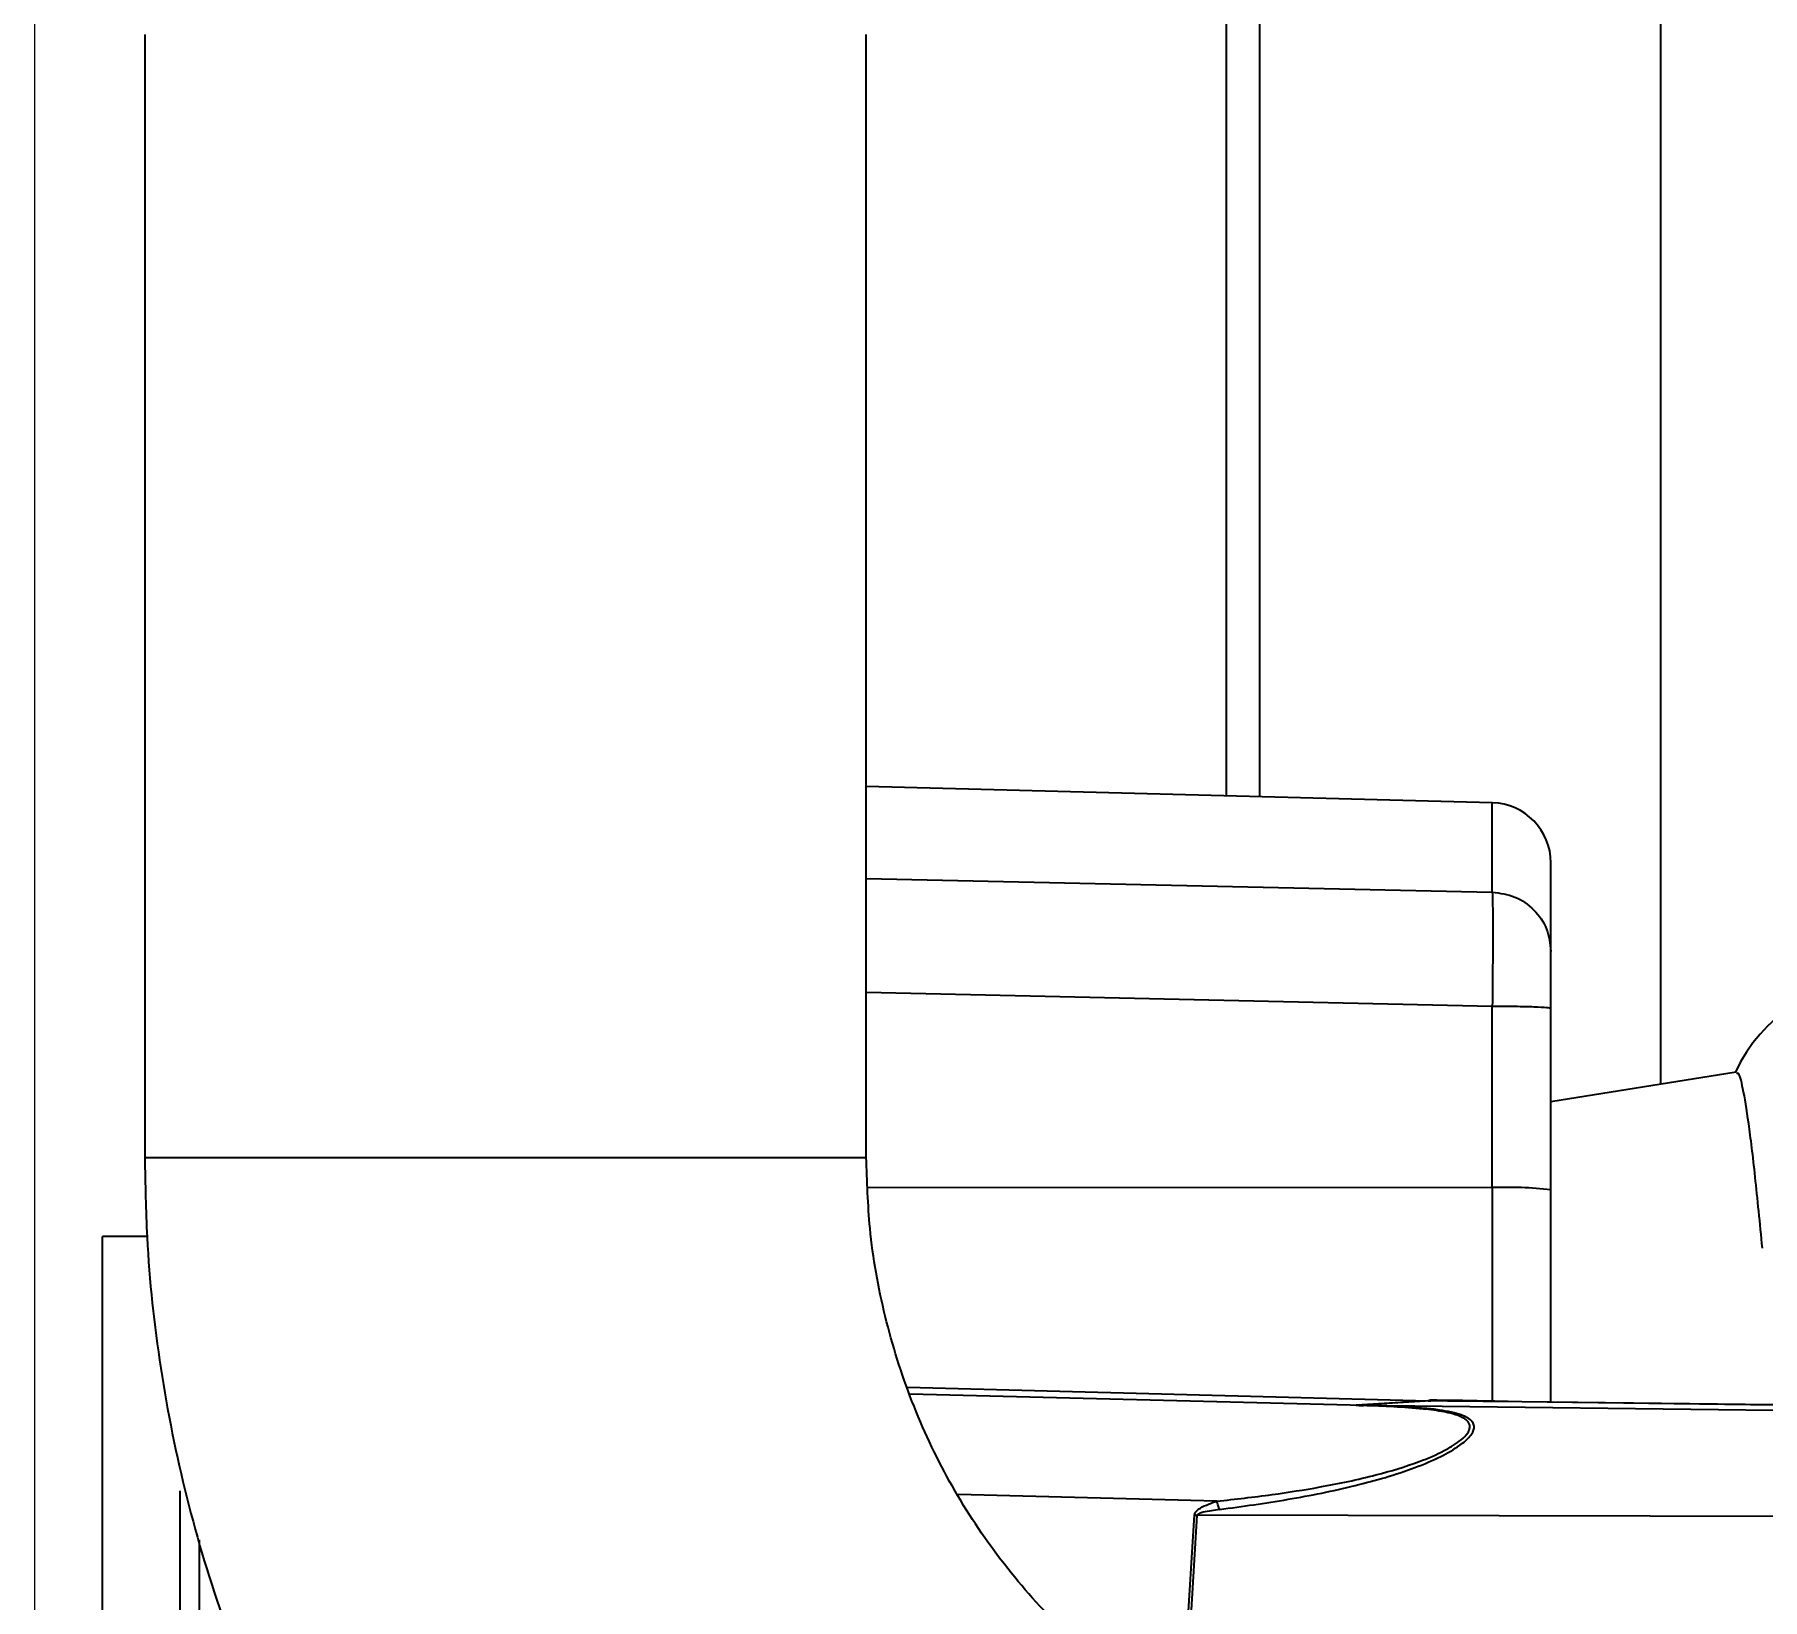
# Model space of a CAD drawing. Header units: millimetres. Extents: x 15 to 415, y 5 to 292.
# Drawn here: x 211.56 to 223.88, y 158.94 to 170.09 of the extents above; entities that cross this region are included whole.
import ezdxf

# ---------------------------------------------------------------- set-up
doc = ezdxf.new("R2010")
doc.units = ezdxf.units.MM
doc.styles.add('SLDTEXTSTYLE0', font='TXT', dxfattribs={"width": 0.75})
doc.dimstyles.new('SLDDIMSTYLE0', dxfattribs={"dimtxt": 3.5, "dimasz": 3.302, "dimexe": 0, "dimexo": 0.0625, "dimgap": 0.875, "dimtad": 1, "dimlfac": 3.5, "dimrnd": 1e-09, "dimzin": 12, "dimdsep": 46, "dimtxsty": 'SLDTEXTSTYLE0', "dimsah": 1, "dimcen": 0.09, "dimadec": 0, "dimazin": 3, "dimtfac": 1, "dimtofl": 0, "dimtmove": 0, "dimatfit": 3, "dimfxl": 0, "dimfrac": 2, "dimtolj": 1, "dimtzin": 12, "dimarcsym": 0})

# ---------------------------------------------------------------- blocks, each defined once
blk = doc.blocks.new('_D_7')
at = {"color": 7, "linetype": 'Continuous', "lineweight": 18}
for p, q in [((211.563, 172.946), (211.563, 106.82)), ((252.057, 125.011), (252.057, 106.82)), ((252.057, 107.82), (211.563, 107.82))]:
    blk.add_line(p, q, dxfattribs=at)
for points in [[(211.563, 107.82), (214.865, 107.312), (214.865, 108.328)], [(252.057, 107.82), (248.755, 108.328), (248.755, 107.312)]]:
    blk.add_solid(points, dxfattribs=at)
at = {"color": 7, "linetype": 'Continuous', "lineweight": 18, "insert": (225.917, 112.331), "char_height": 3.5, "attachment_point": 1, "style": 'SLDTEXTSTYLE0'}
blk.add_mtext('160', dxfattribs=at)

msp = doc.modelspace()

# ---------------------------------------------------------------- linework, layer by layer
at = {"color": 7, "linetype": 'Continuous', "lineweight": 25}
for p, q in [((223.1538, 162.6108), (223.1538, 175.2544)), ((220.2967, 164.6591), (220.2967, 175.1267)), ((220.0567, 173.9399), (220.0567, 164.6654)), ((212.3489, 170.0888), (212.3489, 162.0888)), ((217.4918, 162.0888), (217.4918, 170.0888)), ((221.9536, 164.6158), (217.4918, 164.7326)), ((221.9536, 161.8737), (221.9536, 163.1647)), ((222.371, 161.8588), (222.371, 163.1498)), ((223.6915, 162.6969), (222.371, 162.4856)), ((221.9536, 161.8737), (221.9536, 160.3516)), ((212.365, 161.5244), (212.0467, 161.5244)), ((212.0467, 156.355), (212.0467, 161.5244)), ((221.496, 160.3547), (220.9861, 160.3248)), ((221.516, 160.3541), (221.0061, 160.3242)), ((221.5125, 160.3591), (221.496, 160.3547)), ((221.496, 160.3547), (221.516, 160.3541)), ((220.9861, 160.3248), (221.0061, 160.3242)), ((221.0061, 160.3242), (227.7424, 160.2419)), ((221.0547, 160.3223), (221.0348, 160.321)), ((221.9536, 160.3516), (221.9667, 160.3513)), ((221.9536, 160.3516), (221.9549, 160.3512)), ((222.1644, 160.3484), (221.9717, 160.3513)), ((222.1644, 160.3484), (221.9736, 160.3498)), ((227.7424, 160.276), (222.1644, 160.3484)), ((227.7548, 160.2759), (222.1645, 160.3485)), ((227.7424, 159.5234), (219.8509, 159.54))]:
    msp.add_line(p, q, dxfattribs=at)
at = {"color": 8, "linetype": 'Continuous', "lineweight": 25}
for p, q in [((221.9536, 163.9789), (221.9536, 164.6158)), ((217.4918, 164.0772), (221.9536, 163.9789)), ((221.9536, 163.1647), (217.4918, 163.2633)), ((212.3489, 162.0888), (217.4073, 162.0888)), ((217.4073, 162.0888), (217.4918, 162.0888)), ((217.5029, 161.8778), (221.9536, 161.8737)), ((217.7858, 160.4518), (221.496, 160.3547)), ((221.0348, 160.321), (217.8011, 160.4033)), ((221.663, 160.3571), (221.5125, 160.3591)), ((222.1645, 160.3485), (222.1644, 160.3484)), ((219.9903, 159.6394), (218.1463, 159.687)), ((219.7409, 158.0894), (219.831, 159.5416)), ((219.7601, 158.077), (219.8509, 159.54)), ((212.7399, 144.7249), (212.7399, 159.3648))]:
    msp.add_line(p, q, dxfattribs=at)
at = {"color": 7, "linetype": 'Continuous', "lineweight": 25}
for centre, radius, start, end in [((221.9424, 164.1873), 0.4286, 360, 88.5), ((224.7236, 162.2154), 1.1429, 91, 155.12442), ((222.0561, 158.9), 2.9754, 83.92404, 91.97244)]:
    msp.add_arc(centre, radius, start, end, dxfattribs=at)
for points, knots in [([(222.371, 163.5569), (222.371, 163.7403), (222.371, 164.1079), (222.371, 164.1608), (222.371, 164.1873)], [0, 0, 0, 0, 0.4990668, 1, 1, 1, 1]), ([(221.9536, 163.9789), (221.9546, 163.9526), (221.9564, 163.9001), (221.9571, 163.7071), (221.9564, 163.4557), (221.9546, 163.2617), (221.9536, 163.1647)], [0, 0, 0, 0, 0.2499863, 0.5000074, 0.7500245, 1, 1, 1, 1]), ([(222.371, 163.1498), (222.371, 163.1983), (222.371, 163.2953), (222.371, 163.4211), (222.371, 163.5175), (222.371, 163.5437), (222.371, 163.5569)], [0, 0, 0, 0, 0.2499834, 0.4999386, 0.7499431, 1, 1, 1, 1]), ([(223.879, 161.4421), (223.8614, 161.6198), (223.8263, 161.9753), (223.7802, 162.3515), (223.7399, 162.5928), (223.7113, 162.702), (223.6978, 162.6861), (223.694, 162.6815)], [0, 0, 0, 0, 0.2293145, 0.4588366, 0.688589, 0.9108522, 1, 1, 1, 1]), ([(212.3489, 162.0888), (212.3521, 161.8992), (212.3607, 161.3966), (212.4491, 160.5842), (212.6337, 159.6628), (212.9057, 158.7638), (213.2608, 157.8958), (213.6963, 157.067), (214.2079, 156.2851), (214.7908, 155.5577), (215.4394, 154.8915), (216.1477, 154.2928), (216.9088, 153.7672), (217.7157, 153.3194), (218.5605, 152.9538), (219.4355, 152.6732), (220.3323, 152.4818), (221.1336, 152.3876), (221.6335, 152.3782), (221.8285, 152.3745)], [0, 0, 0, 0, 0.03739986, 0.09916033, 0.16094115, 0.22271708, 0.28447818, 0.34621467, 0.40791715, 0.46957702, 0.53118678, 0.59274052, 0.65423431, 0.71566651, 0.77703809, 0.83835267, 0.89961651, 0.9608383, 1, 1, 1, 1]), ([(221.8285, 157.5174), (221.7449, 157.5189), (221.4583, 157.5243), (220.9711, 157.5929), (220.3817, 157.7633), (219.8206, 158.0203), (219.2995, 158.3573), (218.8288, 158.7674), (218.4177, 159.2421), (218.0742, 159.7718), (217.8042, 160.3458), (217.6143, 160.9528), (217.5088, 161.5386), (217.497, 161.9199), (217.4918, 162.0888)], [0, 0, 0, 0, 0.03748326, 0.12840135, 0.21927696, 0.30984957, 0.39997181, 0.48956417, 0.57861124, 0.667147, 0.75523737, 0.84296556, 0.93042223, 1, 1, 1, 1]), ([(222.371, 160.3458), (222.371, 160.4341), (222.371, 160.6604), (222.371, 161.2003), (222.371, 161.6435), (222.371, 161.8588)], [0, 0, 0, 0, 0.2473312, 0.6343132, 1, 1, 1, 1]), ([(221.9717, 160.3513), (221.844, 160.3531), (221.7046, 160.3551), (221.5586, 160.358), (221.5333, 160.3585), (221.5196, 160.3589), (221.5125, 160.3591)], [0, 0, 0, 0, 0.8343968, 0.9106863, 0.9535261, 1, 1, 1, 1]), ([(221.9549, 160.3512), (221.8353, 160.3534), (221.7028, 160.3558), (221.5632, 160.3582), (221.5353, 160.3587), (221.5203, 160.3589), (221.5125, 160.3591)], [0, 0, 0, 0, 0.8104594, 0.8979814, 0.9469366, 1, 1, 1, 1]), ([(221.9736, 160.3498), (221.8608, 160.351), (221.7187, 160.3525), (221.5693, 160.3539), (221.5306, 160.3541), (221.5202, 160.3541), (221.5174, 160.3541), (221.5164, 160.3541), (221.5161, 160.3541), (221.516, 160.3541)], [0, 0, 0, 0, 0.7350045, 0.9252069, 0.9764033, 0.991351, 0.996358, 0.9983249, 1, 1, 1, 1]), ([(221.9536, 160.3516), (221.8584, 160.3537), (221.7612, 160.3559), (221.665, 160.3571), (221.663, 160.3571)], [0, 0, 0, 0, 0.9784857, 1, 1, 1, 1]), ([(219.9903, 159.6394), (220.1216, 159.6543), (220.368, 159.6822), (220.7473, 159.7418), (221.1003, 159.8155), (221.3977, 159.9043), (221.5804, 159.9815), (221.677, 160.0362), (221.7368, 160.0786), (221.7756, 160.1179), (221.7918, 160.1518), (221.7946, 160.175), (221.7883, 160.1964), (221.7726, 160.2158), (221.7478, 160.2331), (221.6972, 160.2562), (221.602, 160.2795), (221.3777, 160.3082), (221.1793, 160.3156), (221.0348, 160.321)], [0, 0, 0, 0, 0.1343989, 0.252129, 0.3909691, 0.5023184, 0.5717903, 0.6008706, 0.6266966, 0.6591832, 0.673798, 0.6879812, 0.7021284, 0.7167087, 0.7323136, 0.7494287, 0.7942241, 0.8501169, 1, 1, 1, 1]), ([(220.0103, 159.5804), (220.173, 159.603), (220.4975, 159.6478), (220.9646, 159.7418), (221.3313, 159.847), (221.5787, 159.9506), (221.7135, 160.0274), (221.7867, 160.0895), (221.8156, 160.1321), (221.8252, 160.1617), (221.8224, 160.1898), (221.7985, 160.2253), (221.7419, 160.2539), (221.6607, 160.2756), (221.5739, 160.2905), (221.3763, 160.3125), (221.1969, 160.318), (221.0547, 160.3223)], [0, 0, 0, 0, 0.1636244, 0.3262542, 0.4754705, 0.5454163, 0.6024007, 0.6428062, 0.6604434, 0.6771684, 0.6950384, 0.7132008, 0.7542317, 0.7833226, 0.8166572, 0.8547271, 1, 1, 1, 1]), ([(220.9861, 160.3248), (220.9852, 160.3248), (220.9833, 160.3246), (220.9834, 160.3243), (220.986, 160.3239), (220.9933, 160.3232), (221.0094, 160.3222), (221.0256, 160.3215), (221.0348, 160.321)], [0, 0, 0, 0, 0.0986166, 0.1938753, 0.2924667, 0.4004635, 0.6613072, 1, 1, 1, 1]), ([(221.0061, 160.3242), (221.0055, 160.3242), (221.0045, 160.3242), (221.0035, 160.3241), (221.0031, 160.3241), (221.0035, 160.324), (221.0044, 160.3239), (221.0067, 160.3238), (221.022, 160.3231), (221.0394, 160.3227), (221.0547, 160.3223)], [0, 0, 0, 0, 0.0367165, 0.0680987, 0.0963926, 0.124592, 0.1557179, 0.1920688, 0.2855737, 1, 1, 1, 1]), ([(221.9723, 160.3508), (221.9694, 160.3509), (221.9636, 160.351), (221.9578, 160.3511), (221.9549, 160.3512)], [0, 0, 0, 0, 0.5014289, 1, 1, 1, 1]), ([(221.9736, 160.3498), (221.9733, 160.35), (221.9727, 160.3504), (221.9721, 160.351), (221.9717, 160.3513)], [0, 0, 0, 0, 0.5, 1, 1, 1, 1]), ([(212.5996, 159.7135), (212.5996, 158.4761), (212.5996, 155.9967), (212.5996, 152.2317), (212.5996, 148.4666), (212.5996, 145.9872), (212.5996, 144.7499)], [0, 0, 0, 0, 0.24951746, 0.5, 0.75048254, 1, 1, 1, 1]), ([(219.831, 159.5416), (219.8319, 159.5458), (219.8338, 159.5548), (219.8471, 159.5731), (219.8965, 159.6088), (219.9497, 159.6261), (219.9903, 159.6394)], [0, 0, 0, 0, 0.0664618, 0.1429839, 0.3450481, 1, 1, 1, 1]), ([(220.0103, 159.5804), (219.9709, 159.5752), (219.921, 159.5685), (219.8689, 159.5541), (219.8558, 159.5467), (219.852, 159.5428), (219.8513, 159.5409), (219.8509, 159.54)], [0, 0, 0, 0, 0.7126757, 0.9047053, 0.9623576, 0.983083, 1, 1, 1, 1])]:
    msp.add_open_spline(points, degree=3, knots=knots, dxfattribs=at)
for points in [[(221.9536, 163.9789), (222.0087, 163.9714), (222.1188, 163.9563), (222.2563, 163.8581), (222.3523, 163.7201), (222.3648, 163.6113), (222.371, 163.5569)], [(222.371, 163.1498), (222.3648, 163.1517), (222.3523, 163.1555), (222.2563, 163.1604), (222.1188, 163.1639), (222.0087, 163.1644), (221.9536, 163.1647)], [(220.0103, 159.5804), (220.0069, 159.5902), (220.0003, 159.6098), (219.9937, 159.6295), (219.9903, 159.6394)], [(219.831, 159.5416), (219.8343, 159.5413), (219.841, 159.5408), (219.8476, 159.5403), (219.8509, 159.54)]]:
    msp.add_open_spline(points, degree=3, dxfattribs=at)
at = {"color": 8, "linetype": 'Continuous', "lineweight": 25}
msp.add_open_spline([(221.9722, 160.351), (221.9722, 160.3512), (221.972, 160.3517), (221.9718, 160.3514), (221.9717, 160.3513)], degree=3, knots=[0, 0, 0, 0, 0.4295704, 1, 1, 1, 1], dxfattribs=at)

# ---------------------------------------------------------------- dimensions: what is measured, and where the dimension line sits
at = {"color": 7, "linetype": 'Continuous', "lineweight": 18}
dim = msp.add_linear_dim(base=(211.5632, 107.8196), p1=(252.0567, 126.0115), p2=(211.5632, 173.9459), text='160', dimstyle='SLDDIMSTYLE0', dxfattribs=at)
dim.commit()
dim.dimension.update_dxf_attribs({"geometry": '_D_7', "text_midpoint": (229.7964, 107.8196), "dimtype": 160})

doc.saveas('drawing.dxf')
